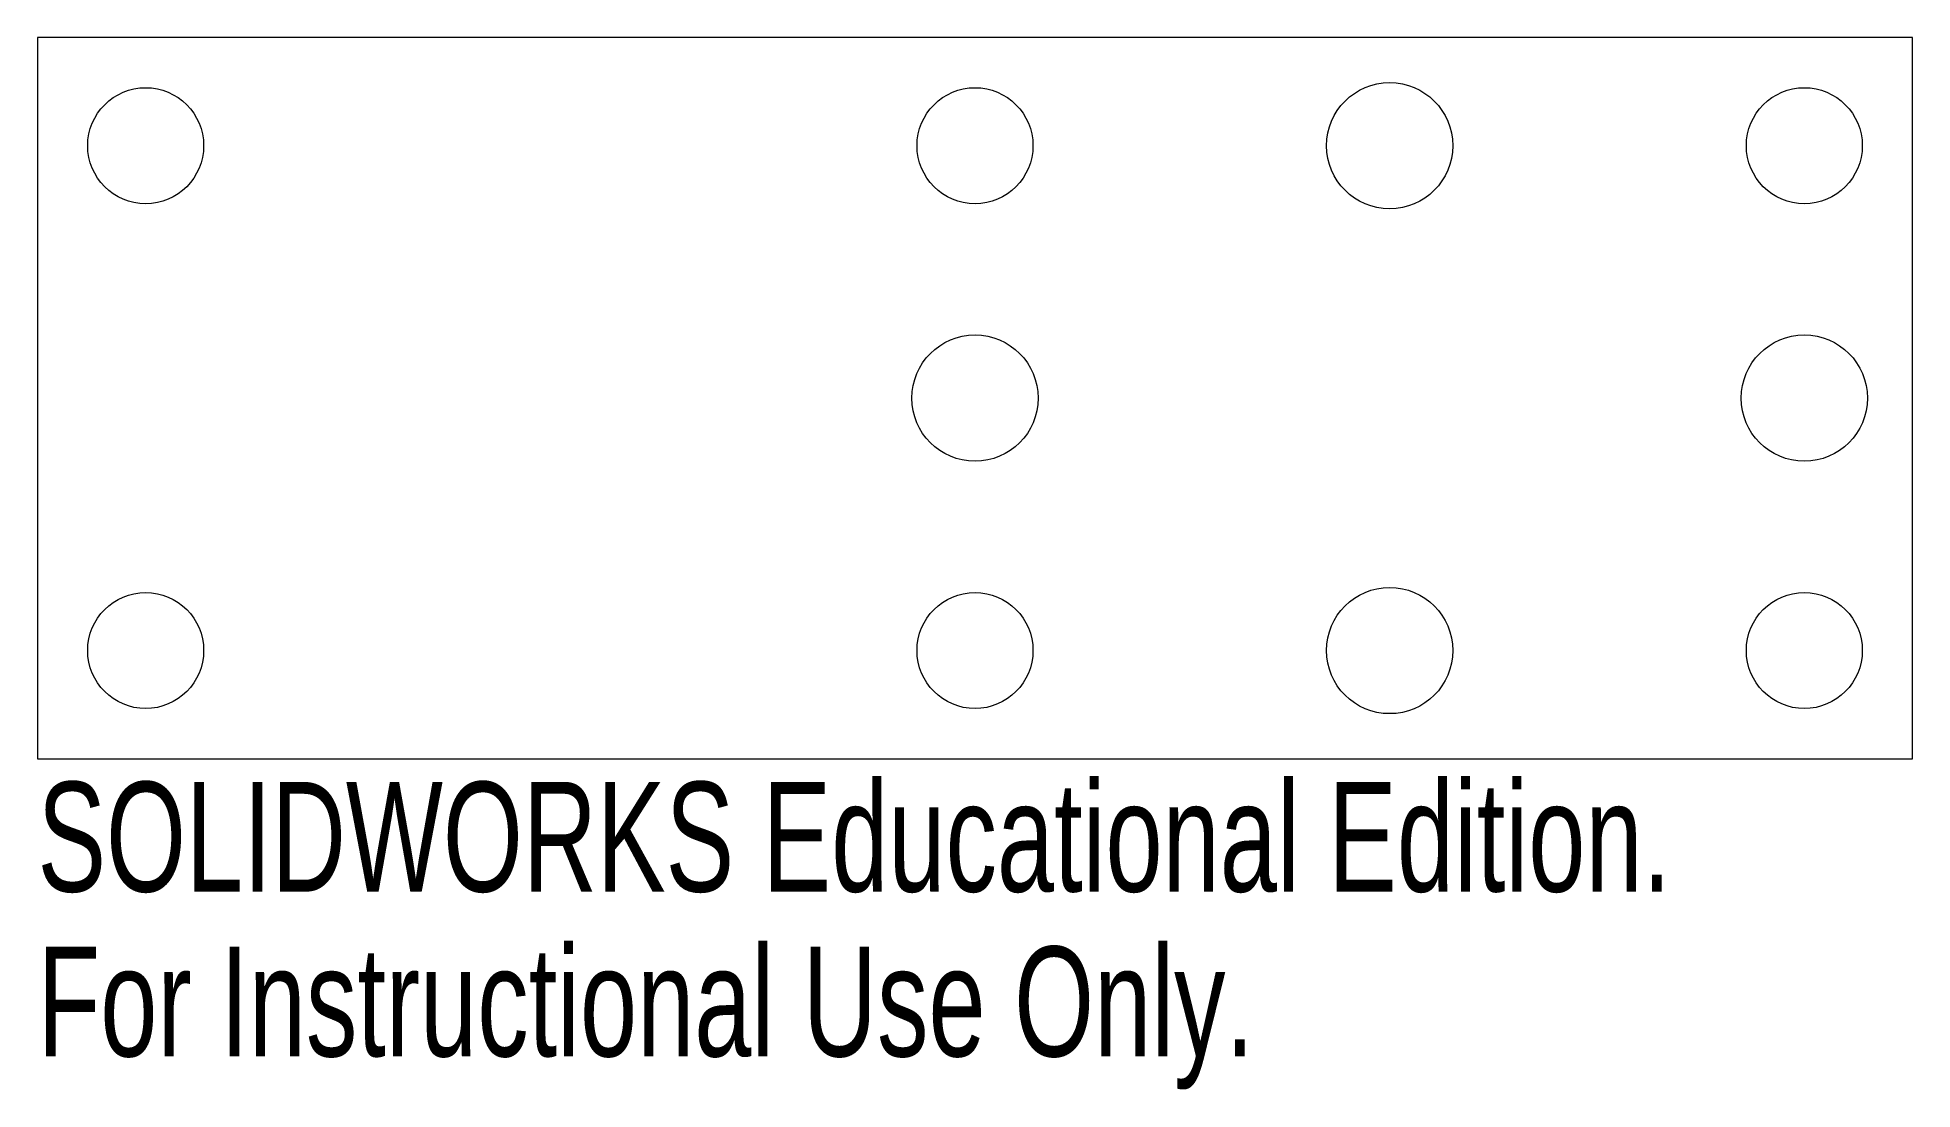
# Model space of a CAD drawing. Header units: inches. Extents: x -1.62 to 1.62, y -1.2 to 0.62.
import ezdxf

# ---------------------------------------------------------------- set-up
doc = ezdxf.new("R2010")
doc.units = ezdxf.units.IN
doc.header["$MEASUREMENT"] = 0
doc.styles.add('SLDTEXTSTYLE0', font='TXT', dxfattribs={"width": 0.7})

msp = doc.modelspace()

# ---------------------------------------------------------------- linework, layer by layer
at = {"color": 7, "linetype": 'Continuous', "lineweight": 15}
for p, q in [((-1.625, 0.625), (-1.625, -0.625)), ((1.625, 0.625), (-1.625, 0.625)), ((1.625, -0.625), (1.625, 0.625)), ((-1.625, -0.625), (1.625, -0.625))]:
    msp.add_line(p, q, dxfattribs=at)
for centre, radius in [((-1.4375, 0.4375), 0.1005), ((0, 0.4375), 0.1005), ((0.7187, 0.4375), 0.1094), ((1.4375, 0.4375), 0.1005), ((0, 0), 0.1094), ((1.4375, 0), 0.1094), ((-1.4375, -0.4375), 0.1005), ((0, -0.4375), 0.1005), ((0.7187, -0.4375), 0.1094), ((1.4375, -0.4375), 0.1005)]:
    msp.add_circle(centre, radius, dxfattribs=at)

# ---------------------------------------------------------------- texts
at = {"color": 7, "linetype": 'Continuous', "char_height": 0.1903, "attachment_point": 1, "style": 'SLDTEXTSTYLE0'}
for s, insert in [('SOLIDWORKS Educational Edition.', (-1.625, -0.6651)), ('For Instructional Use Only.', (-1.625, -0.9506))]:
    msp.add_mtext(s, dxfattribs=dict(at, insert=insert))

doc.saveas('drawing.dxf')
